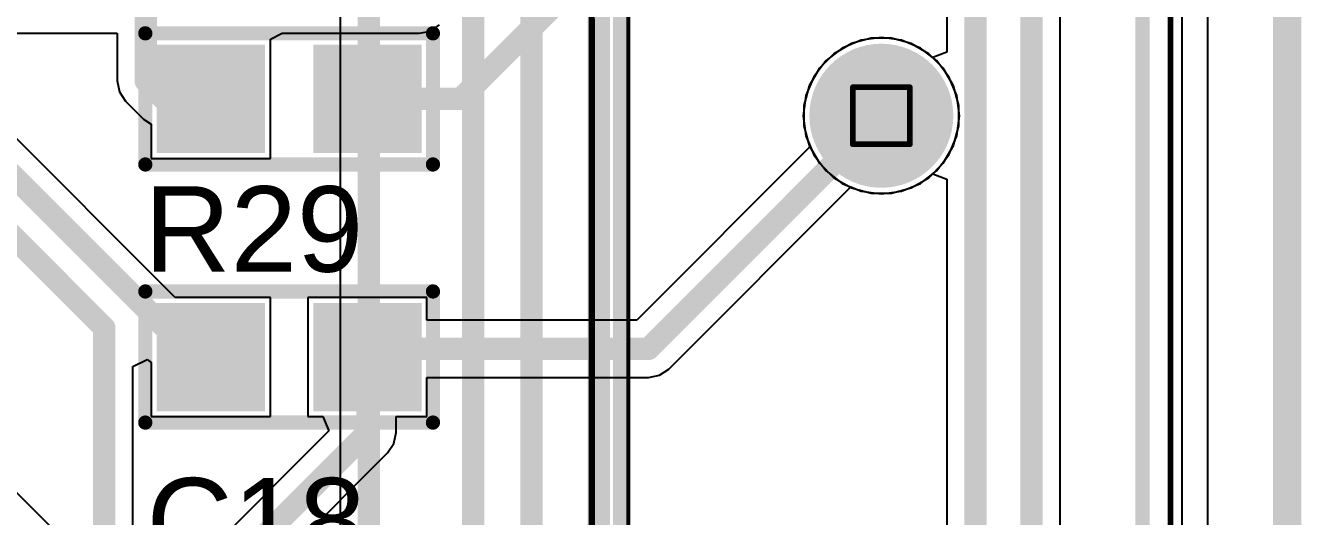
# Model space of a CAD drawing. Header units: inches. Extents: x 0 to 423, y -3 to 110.
# Drawn here: x 52.81 to 64.19, y 43.47 to 47.84 of the extents above; entities that cross this region are included whole.
import ezdxf

# ---------------------------------------------------------------- set-up
doc = ezdxf.new("R2010")
doc.units = ezdxf.units.IN
for name, color, linetype in [('Board Outline', 56, 'Continuous'), ('Bottom Layer', 5, 'Continuous'), ('Bottom Solder', 6, 'Continuous'), ('Drill Drawing', 1, 'Continuous'), ('Mechanical 1', 6, 'Continuous'), ('Mechanical 4', 56, 'Continuous'), ('Mid Layer', 16, 'Continuous'), ('Mid Layer 2', 76, 'Continuous'), ('Multi-Layer', 9, 'Continuous'), ('Pad Holes', 156, 'Continuous'), ('Top Layer', 1, 'Continuous'), ('Top Overlay', 2, 'Continuous'), ('Top Paste', 8, 'Continuous'), ('Top Solder', 216, 'Continuous')]:
    doc.layers.add(name, color=color, linetype=linetype)
doc.styles.add('Arial', font='', dxfattribs={"height": 0.2})
doc.styles.get('Arial').set_extended_font_data('Arial')

# ---------------------------------------------------------------- blocks, each defined once
blk = doc.blocks.new('XTAL_HC49P488W43L1150T466H350_68')
at = {"layer": 'Bottom Layer'}
h = blk.add_hatch(color=5, dxfattribs=at)
edge = h.paths.add_edge_path()
edge.add_arc((-2.44, 0), 0.54, 0, 360)
h = blk.add_hatch(color=5, dxfattribs=at)
edge = h.paths.add_edge_path()
edge.add_arc((2.44, 0), 0.54, 0, 360)
at = {"layer": 'Bottom Solder'}
h = blk.add_hatch(color=6, dxfattribs=at)
edge = h.paths.add_edge_path()
edge.add_arc((-2.44, 0), 0.642, 0, 360)
h = blk.add_hatch(color=6, dxfattribs=at)
edge = h.paths.add_edge_path()
edge.add_arc((2.44, 0), 0.642, 0, 360)
at = {"layer": 'Mid Layer'}
h = blk.add_hatch(color=16, dxfattribs=at)
edge = h.paths.add_edge_path()
edge.add_arc((-2.44, 0), 0.54, 0, 360)
h = blk.add_hatch(color=16, dxfattribs=at)
edge = h.paths.add_edge_path()
edge.add_arc((2.44, 0), 0.54, 0, 360)
at = {"layer": 'Mid Layer 2'}
h = blk.add_hatch(color=76, dxfattribs=at)
edge = h.paths.add_edge_path()
edge.add_arc((-2.44, 0), 0.54, 0, 360)
h = blk.add_hatch(color=76, dxfattribs=at)
edge = h.paths.add_edge_path()
edge.add_arc((2.44, 0), 0.54, 0, 360)
at = {"layer": 'Multi-Layer'}
h = blk.add_hatch(color=9, dxfattribs=at)
edge = h.paths.add_edge_path()
edge.add_arc((-2.44, 0), 0.54, 0, 360)
h = blk.add_hatch(color=9, dxfattribs=at)
edge = h.paths.add_edge_path()
edge.add_arc((2.44, 0), 0.54, 0, 360)
at = {"layer": 'Pad Holes'}
h = blk.add_hatch(color=7, dxfattribs=at)
edge = h.paths.add_edge_path()
edge.add_arc((-2.44, 0), 0.34, 0, 360)
h = blk.add_hatch(color=7, dxfattribs=at)
edge = h.paths.add_edge_path()
edge.add_arc((2.44, 0), 0.34, 0, 360)
at = {"layer": 'Top Layer'}
h = blk.add_hatch(color=1, dxfattribs=at)
edge = h.paths.add_edge_path()
edge.add_arc((-2.44, 0), 0.54, 0, 360)
h = blk.add_hatch(color=1, dxfattribs=at)
edge = h.paths.add_edge_path()
edge.add_arc((2.44, 0), 0.54, 0, 360)
at = {"layer": 'Top Solder'}
h = blk.add_hatch(color=216, dxfattribs=at)
edge = h.paths.add_edge_path()
edge.add_arc((-2.44, 0), 0.642, 0, 360)
h = blk.add_hatch(color=216, dxfattribs=at)
edge = h.paths.add_edge_path()
edge.add_arc((2.44, 0), 0.642, 0, 360)
at = {"layer": 'Mechanical 1'}
for points in [[(-5.75, 0, 0.127, 0.127, -0.414214), (-3.42, 2.33, 0.127, 0.127, 0)], [(3.42, 2.33, 0.127, 0.127, 0), (-3.42, 2.33, 0.127, 0.127, 0)], [(3.42, 2.33, 0.127, 0.127, -0.414214), (5.75, 0, 0.127, 0.127, 0)], [(-3.42, -2.33, 0.127, 0.127, -0.414214), (-5.75, 0, 0.127, 0.127, 0)], [(5.75, 0, 0.127, 0.127, -0.414214), (3.42, -2.33, 0.127, 0.127, 0)], [(3.42, -2.33, 0.127, 0.127, 0), (-3.42, -2.33, 0.127, 0.127, 0)]]:
    blk.add_lwpolyline(points, format="xyseb", dxfattribs=at)
for points in [[(-3.452, 2.33, 0.0635, 0.0635, 1), (-3.388, 2.33, 0.0635, 0.0635, 1)], [(-3.452, 2.33, 0.0635, 0.0635, 1), (-3.388, 2.33, 0.0635, 0.0635, 1)], [(3.388, 2.33, 0.0635, 0.0635, 1), (3.452, 2.33, 0.0635, 0.0635, 1)], [(3.388, 2.33, 0.0635, 0.0635, 1), (3.452, 2.33, 0.0635, 0.0635, 1)], [(-5.782, 0, 0.0635, 0.0635, 1), (-5.718, 0, 0.0635, 0.0635, 1)], [(-5.782, 0, 0.0635, 0.0635, 1), (-5.718, 0, 0.0635, 0.0635, 1)], [(5.718, 0, 0.0635, 0.0635, 1), (5.782, 0, 0.0635, 0.0635, 1)], [(5.718, 0, 0.0635, 0.0635, 1), (5.782, 0, 0.0635, 0.0635, 1)], [(-3.452, -2.33, 0.0635, 0.0635, 1), (-3.388, -2.33, 0.0635, 0.0635, 1)], [(-3.452, -2.33, 0.0635, 0.0635, 1), (-3.388, -2.33, 0.0635, 0.0635, 1)], [(3.388, -2.33, 0.0635, 0.0635, 1), (3.452, -2.33, 0.0635, 0.0635, 1)], [(3.388, -2.33, 0.0635, 0.0635, 1), (3.452, -2.33, 0.0635, 0.0635, 1)]]:
    blk.add_lwpolyline(points, format="xyseb", close=True, dxfattribs=at)
at = {"layer": 'Mechanical 4'}
for points in [[(-6, -0.005, 0.05, 0.05, -0.414214), (-3.415, 2.58, 0.05, 0.05, 0)], [(3.4, 2.58, 0.05, 0.05, 0), (-3.41, 2.58, 0.05, 0.05, 0)], [(3.4, 2.58, 0.05, 0.05, -1), (3.4, -2.58, 0.05, 0.05, 0)], [(-3.322, -2.581, 0.05, 0.05, -0.424475), (-6, 0.005, 0.05, 0.05, 0)], [(3.4, -2.58, 0.05, 0.05, 0), (-3.3, -2.58, 0.05, 0.05, 0)]]:
    blk.add_lwpolyline(points, format="xyseb", dxfattribs=at)
for points in [[(-3.427, 2.58, 0.025, 0.025, 1), (-3.403, 2.58, 0.025, 0.025, 1)], [(-3.423, 2.58, 0.025, 0.025, 1), (-3.398, 2.58, 0.025, 0.025, 1)], [(3.388, 2.58, 0.025, 0.025, 1), (3.413, 2.58, 0.025, 0.025, 1)], [(3.388, 2.58, 0.025, 0.025, 1), (3.413, 2.58, 0.025, 0.025, 1)], [(-6.013, 0.005, 0.025, 0.025, 1), (-5.988, 0.005, 0.025, 0.025, 1)], [(-6.013, -0.005, 0.025, 0.025, 1), (-5.988, -0.005, 0.025, 0.025, 1)], [(-3.335, -2.581, 0.025, 0.025, 1), (-3.31, -2.581, 0.025, 0.025, 1)], [(-3.313, -2.58, 0.025, 0.025, 1), (-3.288, -2.58, 0.025, 0.025, 1)], [(3.388, -2.58, 0.025, 0.025, 1), (3.413, -2.58, 0.025, 0.025, 1)], [(3.388, -2.58, 0.025, 0.025, 1), (3.413, -2.58, 0.025, 0.025, 1)]]:
    blk.add_lwpolyline(points, format="xyseb", close=True, dxfattribs=at)
at = {"layer": 'Top Overlay'}
for points in [[(-5.75, 0, 0.127, 0.127, -0.414214), (-3.42, 2.33, 0.127, 0.127, 0)], [(3.42, 2.33, 0.127, 0.127, 0), (-3.42, 2.33, 0.127, 0.127, 0)], [(3.42, 2.33, 0.127, 0.127, -0.414214), (5.75, 0, 0.127, 0.127, 0)], [(-3.42, -2.33, 0.127, 0.127, -0.414214), (-5.75, 0, 0.127, 0.127, 0)], [(5.75, 0, 0.127, 0.127, -0.414214), (3.42, -2.33, 0.127, 0.127, 0)], [(3.42, -2.33, 0.127, 0.127, 0), (-3.42, -2.33, 0.127, 0.127, 0)]]:
    blk.add_lwpolyline(points, format="xyseb", dxfattribs=at)
for points in [[(-3.452, 2.33, 0.0635, 0.0635, 1), (-3.388, 2.33, 0.0635, 0.0635, 1)], [(-3.452, 2.33, 0.0635, 0.0635, 1), (-3.388, 2.33, 0.0635, 0.0635, 1)], [(3.388, 2.33, 0.0635, 0.0635, 1), (3.452, 2.33, 0.0635, 0.0635, 1)], [(3.388, 2.33, 0.0635, 0.0635, 1), (3.452, 2.33, 0.0635, 0.0635, 1)], [(-5.782, 0, 0.0635, 0.0635, 1), (-5.718, 0, 0.0635, 0.0635, 1)], [(-5.782, 0, 0.0635, 0.0635, 1), (-5.718, 0, 0.0635, 0.0635, 1)], [(5.718, 0, 0.0635, 0.0635, 1), (5.782, 0, 0.0635, 0.0635, 1)], [(5.718, 0, 0.0635, 0.0635, 1), (5.782, 0, 0.0635, 0.0635, 1)], [(-3.452, -2.33, 0.0635, 0.0635, 1), (-3.388, -2.33, 0.0635, 0.0635, 1)], [(-3.452, -2.33, 0.0635, 0.0635, 1), (-3.388, -2.33, 0.0635, 0.0635, 1)], [(3.388, -2.33, 0.0635, 0.0635, 1), (3.452, -2.33, 0.0635, 0.0635, 1)], [(3.388, -2.33, 0.0635, 0.0635, 1), (3.452, -2.33, 0.0635, 0.0635, 1)]]:
    blk.add_lwpolyline(points, format="xyseb", close=True, dxfattribs=at)
blk = doc.blocks.new('0603C_TBD_69')
at = {"layer": 'Top Layer'}
for points in [[(-0.381, 0.381), (0.381, 0.381), (0.381, -0.381), (-0.381, -0.381)], [(1.016, 0.381), (1.778, 0.381), (1.778, -0.381), (1.016, -0.381)]]:
    blk.add_hatch(color=1, dxfattribs=at).paths.add_polyline_path(points)
at = {"layer": 'Top Paste'}
for points in [[(-0.381, 0.381), (0.381, 0.381), (0.381, -0.381), (-0.381, -0.381)], [(1.016, 0.381), (1.778, 0.381), (1.778, -0.381), (1.016, -0.381)]]:
    blk.add_hatch(color=8, dxfattribs=at).paths.add_polyline_path(points)
at = {"layer": 'Top Solder'}
for points in [[(-0.4826, 0.4826), (0.4826, 0.4826), (0.4826, -0.4826), (-0.4826, -0.4826)], [(0.9144, 0.4826), (1.8796, 0.4826), (1.8796, -0.4826), (0.9144, -0.4826)]]:
    blk.add_hatch(color=216, dxfattribs=at).paths.add_polyline_path(points)
at = {"layer": 'Top Overlay'}
for points in [[(-0.5842, -0.5842, 0.127, 0.127, 0), (-0.5842, 0.5842, 0.127, 0.127, 0)], [(-0.5842, 0.5842, 0.127, 0.127, 0), (1.9812, 0.5842, 0.127, 0.127, 0)], [(1.9812, -0.5842, 0.127, 0.127, 0), (1.9812, 0.5842, 0.127, 0.127, 0)], [(-0.5842, -0.5842, 0.127, 0.127, 0), (1.9812, -0.5842, 0.127, 0.127, 0)]]:
    blk.add_lwpolyline(points, format="xyseb", dxfattribs=at)
for points in [[(-0.61595, 0.5842, 0.0635, 0.0635, 1), (-0.55245, 0.5842, 0.0635, 0.0635, 1)], [(-0.61595, 0.5842, 0.0635, 0.0635, 1), (-0.55245, 0.5842, 0.0635, 0.0635, 1)], [(1.94945, 0.5842, 0.0635, 0.0635, 1), (2.01295, 0.5842, 0.0635, 0.0635, 1)], [(1.94945, 0.5842, 0.0635, 0.0635, 1), (2.01295, 0.5842, 0.0635, 0.0635, 1)], [(-0.61595, -0.5842, 0.0635, 0.0635, 1), (-0.55245, -0.5842, 0.0635, 0.0635, 1)], [(-0.61595, -0.5842, 0.0635, 0.0635, 1), (-0.55245, -0.5842, 0.0635, 0.0635, 1)], [(1.94945, -0.5842, 0.0635, 0.0635, 1), (2.01295, -0.5842, 0.0635, 0.0635, 1)], [(1.94945, -0.5842, 0.0635, 0.0635, 1), (2.01295, -0.5842, 0.0635, 0.0635, 1)]]:
    blk.add_lwpolyline(points, format="xyseb", close=True, dxfattribs=at)
blk = doc.blocks.new('0603C_TBD_83')
at = {"layer": 'Top Layer'}
for points in [[(-0.381, 0.381), (0.381, 0.381), (0.381, -0.381), (-0.381, -0.381)], [(1.016, 0.381), (1.778, 0.381), (1.778, -0.381), (1.016, -0.381)]]:
    blk.add_hatch(color=1, dxfattribs=at).paths.add_polyline_path(points)
at = {"layer": 'Top Paste'}
for points in [[(-0.381, 0.381), (0.381, 0.381), (0.381, -0.381), (-0.381, -0.381)], [(1.016, 0.381), (1.778, 0.381), (1.778, -0.381), (1.016, -0.381)]]:
    blk.add_hatch(color=8, dxfattribs=at).paths.add_polyline_path(points)
at = {"layer": 'Top Solder'}
for points in [[(-0.4826, 0.4826), (0.4826, 0.4826), (0.4826, -0.4826), (-0.4826, -0.4826)], [(0.9144, 0.4826), (1.8796, 0.4826), (1.8796, -0.4826), (0.9144, -0.4826)]]:
    blk.add_hatch(color=216, dxfattribs=at).paths.add_polyline_path(points)
at = {"layer": 'Top Overlay'}
for points in [[(-0.5842, 0.5842, 0.127, 0.127, 0), (-0.5842, -0.5842, 0.127, 0.127, 0)], [(1.9812, 0.5842, 0.127, 0.127, 0), (-0.5842, 0.5842, 0.127, 0.127, 0)], [(1.9812, 0.5842, 0.127, 0.127, 0), (1.9812, -0.5842, 0.127, 0.127, 0)], [(1.9812, -0.5842, 0.127, 0.127, 0), (-0.5842, -0.5842, 0.127, 0.127, 0)]]:
    blk.add_lwpolyline(points, format="xyseb", dxfattribs=at)
for points in [[(-0.61595, 0.5842, 0.0635, 0.0635, 1), (-0.55245, 0.5842, 0.0635, 0.0635, 1)], [(-0.61595, 0.5842, 0.0635, 0.0635, 1), (-0.55245, 0.5842, 0.0635, 0.0635, 1)], [(1.94945, 0.5842, 0.0635, 0.0635, 1), (2.01295, 0.5842, 0.0635, 0.0635, 1)], [(1.94945, 0.5842, 0.0635, 0.0635, 1), (2.01295, 0.5842, 0.0635, 0.0635, 1)], [(-0.61595, -0.5842, 0.0635, 0.0635, 1), (-0.55245, -0.5842, 0.0635, 0.0635, 1)], [(-0.61595, -0.5842, 0.0635, 0.0635, 1), (-0.55245, -0.5842, 0.0635, 0.0635, 1)], [(1.94945, -0.5842, 0.0635, 0.0635, 1), (2.01295, -0.5842, 0.0635, 0.0635, 1)], [(1.94945, -0.5842, 0.0635, 0.0635, 1), (2.01295, -0.5842, 0.0635, 0.0635, 1)]]:
    blk.add_lwpolyline(points, format="xyseb", close=True, dxfattribs=at)

msp = doc.modelspace()

# ---------------------------------------------------------------- linework, layer by layer
at = {"layer": 'Board Outline'}
msp.add_lwpolyline([(64.06, 0, 0.254, 0.254, 0), (64.06, 79.42, 0.254, 0.254, 0)], format="xyseb", dxfattribs=at)
at = {"layer": 'Bottom Layer'}
for p, q in [((58.175, 33.05), (58.175, 50.27)), ((61.025, 50.184), (61.025, 47.606)), ((62.035, 7.36), (62.035, 49.815)), ((63, 48.476), (63, 47.04)), ((55.615, 48.329), (55.615, 35.715)), ((60.26, 47.712), (60.092, 47.643)), ((60.44, 47.736), (60.26, 47.712)), ((60.62, 47.712), (60.44, 47.736)), ((60.788, 47.643), (60.62, 47.712)), ((60.092, 47.643), (59.948, 47.532)), ((60.898, 47.558), (60.788, 47.643)), ((61.025, 47.606), (60.898, 47.558)), ((59.948, 47.532), (59.837, 47.388)), ((59.837, 47.388), (59.768, 47.22)), ((59.768, 47.22), (59.744, 47.04)), ((59.744, 47.04), (59.768, 46.86)), ((63, 47.04), (63, 45.61)), ((59.768, 46.86), (59.837, 46.692)), ((59.837, 46.692), (59.948, 46.548)), ((59.948, 46.548), (60.092, 46.437)), ((60.092, 46.437), (60.26, 46.368)), ((60.62, 46.368), (60.788, 46.437)), ((60.788, 46.437), (60.898, 46.522)), ((60.898, 46.522), (61.025, 46.474)), ((61.025, 46.474), (61.025, 42.726)), ((60.26, 46.368), (60.44, 46.344)), ((60.44, 46.344), (60.62, 46.368)), ((63, 45.61), (63, 45.035)), ((63, 45.035), (63, 44.11)), ((55.161, 41.25), (51.645, 44.765)), ((63, 44.11), (63, 42.763))]:
    msp.add_line(p, q, dxfattribs=at)
for points in [[(57.92, 30.007, 0.2, 0.2, 0), (57.92, 50.27, 0.2, 0.2, 0)], [(61.28, 50.29, 0.2, 0.2, 0), (61.28, 7.943, 0.2, 0.2, 0)], [(57.32, 35.296, 0.2, 0.2, 0), (57.32, 49.85, 0.2, 0.2, 0)], [(61.78, 49.815, 0.2, 0.2, 0), (61.78, 7.173, 0.2, 0.2, 0)], [(56.8, 35.988, 0.2, 0.2, 0), (56.8, 49.245, 0.2, 0.2, 0)], [(55.87, 35.609, 0.2, 0.2, 0), (55.87, 48.76, 0.2, 0.2, 0)]]:
    msp.add_lwpolyline(points, format="xyseb", dxfattribs=at)
at = {"layer": 'Drill Drawing'}
for points in [[(60.186, 47.294, 0.0508, 0.0508, 0), (60.694, 47.294, 0.0508, 0.0508, 0)], [(60.186, 46.786, 0.0508, 0.0508, 0), (60.186, 47.294, 0.0508, 0.0508, 0)], [(60.694, 46.786, 0.0508, 0.0508, 0), (60.694, 47.294, 0.0508, 0.0508, 0)], [(60.186, 46.786, 0.0508, 0.0508, 0), (60.694, 46.786, 0.0508, 0.0508, 0)]]:
    msp.add_lwpolyline(points, format="xyseb", dxfattribs=at)
for points in [[(60.173, 47.294, 0.0254, 0.0254, 1), (60.199, 47.294, 0.0254, 0.0254, 1)], [(60.173, 47.294, 0.0254, 0.0254, 1), (60.199, 47.294, 0.0254, 0.0254, 1)], [(60.681, 47.294, 0.0254, 0.0254, 1), (60.707, 47.294, 0.0254, 0.0254, 1)], [(60.681, 47.294, 0.0254, 0.0254, 1), (60.707, 47.294, 0.0254, 0.0254, 1)], [(60.173, 46.786, 0.0254, 0.0254, 1), (60.199, 46.786, 0.0254, 0.0254, 1)], [(60.173, 46.786, 0.0254, 0.0254, 1), (60.199, 46.786, 0.0254, 0.0254, 1)], [(60.681, 46.786, 0.0254, 0.0254, 1), (60.707, 46.786, 0.0254, 0.0254, 1)], [(60.681, 46.786, 0.0254, 0.0254, 1), (60.707, 46.786, 0.0254, 0.0254, 1)]]:
    msp.add_lwpolyline(points, format="xyseb", close=True, dxfattribs=at)
at = {"layer": 'Mechanical 1'}
msp.add_lwpolyline([(64.06, 0, 0.254, 0.254, 0), (64.06, 79.42, 0.254, 0.254, 0)], format="xyseb", dxfattribs=at)
at = {"layer": 'Mid Layer'}
for p, q in [((63.119, 48.47), (63.119, 46.815)), ((60.26, 47.712), (60.092, 47.643)), ((60.44, 47.736), (60.26, 47.712)), ((60.62, 47.712), (60.44, 47.736)), ((60.788, 47.643), (60.62, 47.712)), ((60.092, 47.643), (59.948, 47.532)), ((60.932, 47.532), (60.788, 47.643)), ((59.948, 47.532), (59.837, 47.388)), ((61.043, 47.388), (60.932, 47.532)), ((59.837, 47.388), (59.768, 47.22)), ((61.112, 47.22), (61.043, 47.388)), ((59.768, 47.22), (59.744, 47.04)), ((61.136, 47.04), (61.112, 47.22)), ((59.744, 47.04), (59.768, 46.86)), ((61.112, 46.86), (61.136, 47.04)), ((59.768, 46.86), (59.837, 46.692)), ((61.043, 46.692), (61.112, 46.86)), ((63.119, 46.815), (63.119, 45.71)), ((59.837, 46.692), (59.948, 46.548)), ((60.932, 46.548), (61.043, 46.692)), ((59.948, 46.548), (60.092, 46.437)), ((60.788, 46.437), (60.932, 46.548)), ((60.092, 46.437), (60.26, 46.368)), ((60.62, 46.368), (60.788, 46.437)), ((60.26, 46.368), (60.44, 46.344)), ((60.44, 46.344), (60.62, 46.368)), ((63.119, 45.71), (63.119, 44.931)), ((63.119, 44.931), (63.119, 43.989)), ((63.119, 43.989), (63.119, 42.763))]:
    msp.add_line(p, q, dxfattribs=at)
at = {"layer": 'Mid Layer 2'}
for p, q in [((63.348, 79.045), (63.348, 26.797)), ((58.195, 31.164), (58.195, 71.745)), ((57.836, 71.351), (57.836, 31.496)), ((60.174, 47.683), (60.016, 47.592)), ((60.349, 47.73), (60.174, 47.683)), ((60.531, 47.73), (60.349, 47.73)), ((60.706, 47.683), (60.531, 47.73)), ((60.864, 47.592), (60.706, 47.683)), ((60.016, 47.592), (59.888, 47.464)), ((60.992, 47.464), (60.864, 47.592)), ((59.888, 47.464), (59.797, 47.306)), ((61.083, 47.306), (60.992, 47.464)), ((59.797, 47.306), (59.75, 47.131)), ((61.13, 47.131), (61.083, 47.306)), ((59.75, 47.131), (59.75, 46.949)), ((61.13, 46.949), (61.13, 47.131)), ((59.75, 46.949), (59.797, 46.774)), ((61.083, 46.774), (61.13, 46.949)), ((59.797, 46.774), (59.888, 46.616)), ((60.992, 46.616), (61.083, 46.774)), ((59.888, 46.616), (60.016, 46.488)), ((60.864, 46.488), (60.992, 46.616)), ((60.016, 46.488), (60.174, 46.397)), ((60.706, 46.397), (60.864, 46.488)), ((60.174, 46.397), (60.349, 46.35)), ((60.349, 46.35), (60.531, 46.35)), ((60.531, 46.35), (60.706, 46.397))]:
    msp.add_line(p, q, dxfattribs=at)
at = {"layer": 'Top Layer'}
for p, q in [((63, 48.569), (63, 47.721)), ((56.32, 47.775), (56.418, 47.794)), ((56.418, 47.794), (56.5, 47.85)), ((51.968, 47.775), (53.625, 47.775)), ((53.625, 47.775), (53.625, 47.35)), ((54.991, 47.721), (55.096, 47.775)), ((54.991, 46.659), (54.991, 47.721)), ((55.096, 47.775), (56.32, 47.775)), ((60.26, 47.712), (60.092, 47.643)), ((60.44, 47.736), (60.26, 47.712)), ((60.62, 47.712), (60.44, 47.736)), ((60.788, 47.643), (60.62, 47.712)), ((63, 47.721), (63, 46.964)), ((54.142, 45.421), (51.915, 47.648)), ((60.092, 47.643), (59.948, 47.532)), ((60.932, 47.532), (60.788, 47.643)), ((59.948, 47.532), (59.837, 47.388)), ((61.043, 47.388), (60.932, 47.532)), ((53.625, 47.35), (53.645, 47.252)), ((59.837, 47.388), (59.768, 47.22)), ((61.112, 47.22), (61.043, 47.388)), ((53.645, 47.252), (53.7, 47.17)), ((53.7, 47.17), (53.86, 47.01)), ((59.768, 47.22), (59.744, 47.04)), ((61.136, 47.04), (61.112, 47.22)), ((53.86, 47.01), (53.929, 46.964)), ((59.744, 47.04), (59.768, 46.86)), ((61.112, 46.86), (61.136, 47.04)), ((53.929, 46.964), (53.929, 46.659)), ((63, 46.964), (63, 46.11)), ((59.768, 46.86), (59.806, 46.767)), ((61.043, 46.692), (61.112, 46.86)), ((53.929, 46.659), (54.991, 46.659)), ((59.806, 46.767), (58.258, 45.218)), ((60.932, 46.548), (61.043, 46.692)), ((60.788, 46.437), (60.932, 46.548)), ((60.62, 46.368), (60.788, 46.437)), ((58.544, 44.783), (60.167, 46.406)), ((60.167, 46.406), (60.26, 46.368)), ((60.26, 46.368), (60.44, 46.344)), ((60.44, 46.344), (60.62, 46.368)), ((63, 46.11), (63, 44.78)), ((54.991, 45.421), (54.142, 45.421)), ((54.991, 44.359), (54.991, 45.421)), ((56.388, 45.421), (55.326, 45.421)), ((55.326, 45.421), (55.326, 44.359)), ((56.388, 45.218), (56.388, 45.421)), ((58.258, 45.218), (56.388, 45.218)), ((53.765, 44.805), (53.892, 44.869)), ((53.892, 44.869), (53.929, 44.842)), ((53.929, 44.842), (53.929, 44.359)), ((53.765, 41.837), (53.765, 44.805)), ((58.364, 44.709), (58.461, 44.728)), ((58.461, 44.728), (58.544, 44.783)), ((63, 44.78), (63, 43.499)), ((56.388, 44.359), (56.388, 44.709)), ((56.388, 44.709), (58.364, 44.709)), ((53.929, 44.359), (54.991, 44.359)), ((55.326, 44.359), (55.459, 44.359)), ((55.459, 44.359), (55.512, 44.232)), ((56.112, 44.217), (56.112, 44.359)), ((56.112, 44.359), (56.388, 44.359)), ((55.512, 44.232), (54.17, 42.89)), ((56.092, 44.119), (56.112, 44.217)), ((56.037, 44.037), (56.092, 44.119)), ((54.779, 42.778), (56.037, 44.037)), ((63, 43.499), (63, 42.518))]:
    msp.add_line(p, q, dxfattribs=at)
for points in [[(56.69, 47.19, 0.2, 0.2, 0), (59.03, 49.53, 0.2, 0.2, 0)], [(53.88, 47.35, 0.2, 0.2, 0), (53.88, 48.03, 0.2, 0.2, 0)], [(51.673, 47.53, 0.2, 0.2, 0), (54.313, 44.89, 0.2, 0.2, 0)], [(53.88, 47.35, 0.2, 0.2, 0), (54.04, 47.19, 0.2, 0.2, 0)], [(54.04, 47.19, 0.2, 0.2, 0), (54.46, 47.19, 0.2, 0.2, 0)], [(55.857, 47.19, 0.2, 0.2, 0), (56.69, 47.19, 0.2, 0.2, 0)], [(51.63, 47.03, 0.2, 0.2, 0), (53.51, 45.15, 0.2, 0.2, 0)], [(58.364, 44.963, 0.2, 0.2, 0), (60.44, 47.04, 0.2, 0.2, 0)], [(53.51, 41.66, 0.2, 0.2, 0), (53.51, 45.15, 0.2, 0.2, 0)], [(55.783, 44.963, 0.2, 0.2, 0), (58.364, 44.963, 0.2, 0.2, 0)], [(55.857, 44.217, 0.2, 0.2, 0), (55.857, 44.89, 0.2, 0.2, 0)], [(54.35, 42.71, 0.2, 0.2, 0), (55.857, 44.217, 0.2, 0.2, 0)]]:
    msp.add_lwpolyline(points, format="xyseb", dxfattribs=at)
for points in [[(53.83, 47.35, 0.1, 0.1, 1), (53.93, 47.35, 0.1, 0.1, 1)], [(53.83, 47.35, 0.1, 0.1, 1), (53.93, 47.35, 0.1, 0.1, 1)], [(53.99, 47.19, 0.1, 0.1, 1), (54.09, 47.19, 0.1, 0.1, 1)], [(53.99, 47.19, 0.1, 0.1, 1), (54.09, 47.19, 0.1, 0.1, 1)], [(54.41, 47.19, 0.1, 0.1, 1), (54.51, 47.19, 0.1, 0.1, 1)], [(55.807, 47.19, 0.1, 0.1, 1), (55.907, 47.19, 0.1, 0.1, 1)], [(56.64, 47.19, 0.1, 0.1, 1), (56.74, 47.19, 0.1, 0.1, 1)], [(56.64, 47.19, 0.1, 0.1, 1), (56.74, 47.19, 0.1, 0.1, 1)], [(60.39, 47.04, 0.1, 0.1, 1), (60.49, 47.04, 0.1, 0.1, 1)], [(53.46, 45.15, 0.1, 0.1, 1), (53.56, 45.15, 0.1, 0.1, 1)], [(53.46, 45.15, 0.1, 0.1, 1), (53.56, 45.15, 0.1, 0.1, 1)], [(55.733, 44.963, 0.1, 0.1, 1), (55.833, 44.963, 0.1, 0.1, 1)], [(58.314, 44.963, 0.1, 0.1, 1), (58.414, 44.963, 0.1, 0.1, 1)], [(58.314, 44.963, 0.1, 0.1, 1), (58.414, 44.963, 0.1, 0.1, 1)], [(54.263, 44.89, 0.1, 0.1, 1), (54.363, 44.89, 0.1, 0.1, 1)], [(55.807, 44.89, 0.1, 0.1, 1), (55.907, 44.89, 0.1, 0.1, 1)], [(55.807, 44.217, 0.1, 0.1, 1), (55.907, 44.217, 0.1, 0.1, 1)], [(55.807, 44.217, 0.1, 0.1, 1), (55.907, 44.217, 0.1, 0.1, 1)]]:
    msp.add_lwpolyline(points, format="xyseb", close=True, dxfattribs=at)

# ---------------------------------------------------------------- block references
for name, p, rotation in [('XTAL_HC49P488W43L1150T466H350_68', (60.44, 44.6), 270), ('0603C_TBD_83', (55.857, 47.19), 180)]:
    msp.add_blockref(name, p, dxfattribs=dict(rotation=rotation))
msp.add_blockref('0603C_TBD_69', (54.46, 44.89))

# ---------------------------------------------------------------- texts
at = {"layer": 'Top Overlay', "style": 'Arial'}
for s, p in [('R29', (53.867, 45.65)), ('C18', (53.887, 43.05))]:
    msp.add_text(s, height=0.762, dxfattribs=at).set_placement(p)

doc.saveas('drawing.dxf')
